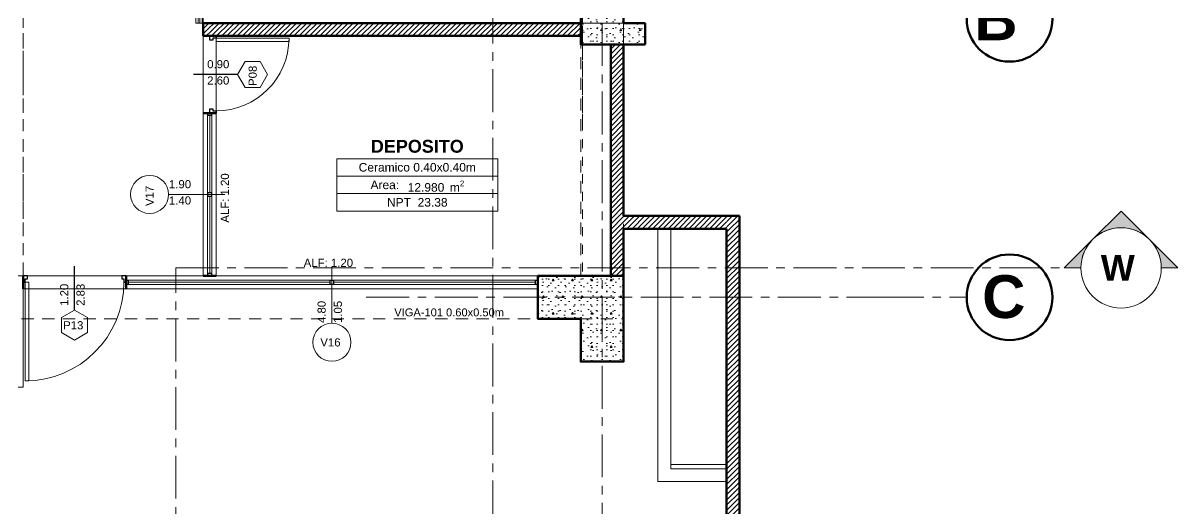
# Model space of a CAD drawing. Header units: inches. Extents: x -19 to 5698, y -728 to 92.
# Drawn here: x 507.07 to 520.53, y 14.68 to 20.35 of the extents above; entities that cross this region are included whole.
import ezdxf

# ---------------------------------------------------------------- set-up
doc = ezdxf.new("R2010")
doc.units = ezdxf.units.IN
doc.header["$MEASUREMENT"] = 0
doc.set_wipeout_variables(frame=1)
for name, pattern in [('Hidden Line', [0.195611, 0.141111, -0.0545]), ('Línea Oculta', [0.195611, 0.141111, -0.0545]), ('Oculto', [0.15875, 0.105833, -0.052917]), ('Punto & Raya', [0.65, 0.5, -0.075, 0, -0.075]), ('Wipeout_Contour', [1, 0, -1])]:
    doc.linetypes.add(name, pattern=pattern)
for name, color, linetype in [('02 _ ARQ _ ALB _ Ejes Generales', 251, 'Continuous'), ('02 _ ARQ _ ZON _ Espacio.3D', 7, 'Continuous'), ('08 _ STR _ EXT _ 06 Columnas', 7, 'Continuous'), ('08 _ STR _ EXT _ 06 Elementos de Fachada', 7, 'Continuous'), ('08 _ STR _ EXT _ 07 Losa Aligerada', 7, 'Continuous'), ('08 _ STR _ EXT _ 09 Vigas', 251, 'Continuous'), ('Dibujo 2D - General', 7, 'Continuous'), ('Estructura - 04 MURO', 7, 'Continuous'), ('Interior - Escaleras & Barandillas', 7, 'Continuous'), ('Marcador - Secciones', 7, 'Continuous'), ('Notas - Etiquetas', 7, 'Continuous')]:
    doc.layers.add(name, color=color, linetype=linetype)
doc.styles.add('Estilo_Generado_1', font='swisseb.ttf')
doc.styles.add('Estilo_Generado_4', font='swisse.ttf')
doc.styles.add('Estilo_Generado_7', font='swisse.ttf')
pattern_1 = [(0, (462.5001, 3e-08), (0, 0.3897114), [0.024375, -0.200625]), (0, (462.6126, 0.19486), (0, 0.3897114), [0.024375, -0.200625]), (60, (462.5001, 3e-08), (-0.3375, 0.1948557), [0.024375, -0.200625]), (60, (462.7251, 3e-08), (-0.3375, 0.1948557), [0.024375, -0.200625]), (120, (462.52447, 3e-08), (0.3375, 0.1948557), [0.024375, -0.200625]), (120, (462.74947, 3e-08), (0.3375, 0.1948557), [0.024375, -0.200625]), (0, (462.50009, 0.0375), (0, 0.075), [0, -0.075, 0, -0.1125]), (45, (462.53759, 0.0375), (-0.05303301, 0.05303301), [0, -0.05625, 0, -0.09375])]
pattern_2 = [(45, (462.50009, 3e-08), (-0.030052038, 0.030052038), [])]

msp = doc.modelspace()

# ---------------------------------------------------------------- hatches: boundary and pattern name
at = {"layer": '08 _ STR _ EXT _ 06 Elementos de Fachada', "linetype": 'Continuous', "lineweight": 9}
h = msp.add_hatch(dxfattribs=at)
h.set_pattern_fill('HORMIGÓN_EN_MASA_0002', color=250, style=0, pattern_type=2)
h.set_pattern_definition(pattern_1)
h.paths.add_polyline_path([(514.0701, 20.1), (514.3201, 20.1), (514.3201, 20.35), (514.0701, 20.35)])
at = {"layer": 'Estructura - 04 MURO', "linetype": 'Continuous', "lineweight": 5}
h = msp.add_hatch(dxfattribs=at)
h.set_pattern_fill('LADRILLO_COMÚN_0002', color=250, style=0, pattern_type=2)
h.set_pattern_definition(pattern_2)
h.paths.add_polyline_path([(509.1701, 17.4), (509.3201, 17.4), (509.3201, 17.4), (509.1701, 17.4)])
h = msp.add_hatch(dxfattribs=at)
h.set_pattern_fill('LADRILLO_COMÚN_0002', color=250, style=0, pattern_type=2)
h.set_pattern_definition(pattern_2)
h.paths.add_polyline_path([(513.0701, 17.25), (513.0701, 17.25), (513.0701, 17.4), (513.0701, 17.4)])
at = {"layer": 'Marcador - Secciones', "linetype": 'Continuous', "lineweight": 13}
for points in [[(520.201, 17.824), (519.8698, 18.1553), (519.5385, 17.824, -0.4142136)], [(519.2073, 17.4928), (519.4013, 17.4928, -0.1989124), (519.5385, 17.824)], [(520.5323, 17.4928), (520.201, 17.824, -0.1989124), (520.3382, 17.4928)]]:
    msp.add_hatch(color=7, dxfattribs=at).paths.add_polyline_path(points)

# ---------------------------------------------------------------- linework, layer by layer
at = {"layer": '02 _ ARQ _ ALB _ Ejes Generales', "color": 251, "linetype": 'Punto & Raya', "lineweight": 13, "true_color": 0x636466}
for p, q in [((513.8201, 3.05), (513.8201, 44.9)), ((517.0701, 17.15), (518.0701, 17.15))]:
    msp.add_line(p, q, dxfattribs=at)
at = {"layer": '02 _ ARQ _ ALB _ Ejes Generales', "color": 7, "linetype": 'Continuous', "lineweight": 60}
for centre in [(518.5701, 20.4), (518.5701, 17.15)]:
    msp.add_circle(centre, 0.5, dxfattribs=at)
at = {"layer": '02 _ ARQ _ ZON _ Espacio.3D', "color": 251, "linetype": 'Continuous', "lineweight": 13}
for p, q in [((512.6041, 18.7675), (510.7269, 18.7675)), ((510.7269, 18.7675), (510.7269, 18.1568)), ((510.7269, 18.7675), (512.6041, 18.7675)), ((510.7269, 18.5639), (510.7269, 18.7675)), ((512.6041, 18.1568), (512.6041, 18.7675)), ((512.6041, 18.7675), (512.6041, 18.5639)), ((512.6041, 18.5639), (510.7269, 18.5639)), ((510.7269, 18.5639), (512.6041, 18.5639)), ((510.7269, 18.3603), (510.7269, 18.5639)), ((512.6041, 18.5639), (512.6041, 18.3603)), ((512.6041, 18.3603), (510.7269, 18.3603)), ((510.7269, 18.3603), (512.6041, 18.3603)), ((510.7269, 18.1568), (510.7269, 18.3603)), ((512.6041, 18.3603), (512.6041, 18.1568)), ((510.7269, 18.1568), (512.6041, 18.1568)), ((512.6041, 18.1568), (510.7269, 18.1568))]:
    msp.add_line(p, q, dxfattribs=at)
at = {"layer": '02 _ ARQ _ ZON _ Espacio.3D', "color": 254, "linetype": 'Continuous', "lineweight": 0, "flags": 128}
for points in [[(506.7201, 29.7), (506.7201, 17.4), (509.1701, 17.4), (509.1701, 19.3), (509.3201, 19.3), (509.3201, 20.2), (509.1701, 20.2), (509.1701, 22.25), (508.6701, 22.25), (508.6701, 22.7), (509.1701, 22.7), (509.1701, 24.4), (508.6701, 24.4), (508.6701, 24.85), (509.1701, 24.85), (509.1701, 29.7)], [(513.9201, 17.4), (513.9201, 20.1), (513.5701, 20.1), (513.5701, 20.2), (509.1701, 20.2), (509.1701, 19.3), (509.3201, 19.3), (509.3201, 17.4)]]:
    msp.add_lwpolyline(points, close=True, dxfattribs=at)
msp.add_lwpolyline([(486.6987, 6.85), (515.2701, 6.85), (515.2701, 15.2), (514.4701, 15.2), (514.4701, 17.9501), (514.0701, 17.9501), (514.0701, 16.4), (513.5701, 16.4), (513.5701, 16.9), (513.0701, 16.9), (513.0701, 17.25), (507.0701, 17.25), (507.0701, 16.1), (506.5701, 16.1), (506.5701, 16.9), (505.9701, 16.9), (505.9701, 17.4), (506.5701, 17.4), (506.5701, 19.6), (483.3801, 19.6)], dxfattribs=at)
at = {"layer": '08 _ STR _ EXT _ 06 Elementos de Fachada', "color": 7, "linetype": 'Continuous', "lineweight": 80, "flags": 128}
for points in [[(514.3201, 20.35), (514.0701, 20.35)], [(514.3201, 20.1), (514.3201, 20.35)], [(514.0701, 20.1), (514.3201, 20.1)]]:
    msp.add_lwpolyline(points, dxfattribs=at)
at = {"layer": '08 _ STR _ EXT _ 07 Losa Aligerada', "color": 7, "linetype": 'Continuous', "lineweight": 18, "flags": 128}
msp.add_lwpolyline([(487.2752, 6.7), (515.4201, 6.7), (515.4201, 18.1001), (514.0701, 18.1001), (514.0701, 18.1001), (514.0701, 20.35), (511.5701, 20.35), (509.1701, 20.35), (509.1701, 22.35), (509.1701, 24.75), (509.1701, 24.75), (509.1701, 26.75), (514.0701, 26.75), (514.0701, 27), (514.0701, 29.7), (515.4201, 29.7), (515.4201, 40.4), (496.03, 40.4), (495.5498, 40.3109), (495.5498, 40.95), (495.2217, 40.95), (496.03, 41.1), (470.3701, 41.1)], dxfattribs=at)
msp.add_lwpolyline([(514.62, 17.9499), (515.2701, 17.9499), (515.2701, 15.1499), (514.62, 15.1499)], close=True, dxfattribs=at)
at = {"layer": '08 _ STR _ EXT _ 09 Vigas', "color": 251, "linetype": 'Hidden Line', "lineweight": 13, "true_color": 0x636466}
for p, q in [((507.0701, 17.4), (507.0701, 29.7)), ((507.0701, 17.4), (513.5701, 17.4)), ((506.5701, 16.9), (514.0701, 16.9))]:
    msp.add_line(p, q, dxfattribs=at)
at = {"layer": 'Dibujo 2D - General', "color": 7, "linetype": 'Oculto', "lineweight": 13}
msp.add_line((507.0701, 29.7), (507.0701, 17.4), dxfattribs=at)
at = {"layer": 'Estructura - 04 MURO', "color": 251, "linetype": 'Línea Oculta', "lineweight": 13}
msp.add_line((514.0201, 20.35), (513.8701, 20.35), dxfattribs=at)
msp.add_line((514.0201, 20.35), (513.8701, 20.35), dxfattribs=at)
at = {"layer": 'Estructura - 04 MURO', "color": 152, "linetype": 'Continuous', "lineweight": 25}
for p, q in [((509.5701, 19.75), (509.0576, 19.75)), ((507.6701, 17), (507.6701, 17.5125))]:
    msp.add_line(p, q, dxfattribs=at)
at = {"layer": 'Estructura - 04 MURO', "color": 165, "linetype": 'Continuous', "lineweight": 15}
for p, q in [((509.1701, 17.4), (509.1701, 19.3)), ((509.2201, 19.274), (509.2201, 18.37)), ((509.2451, 18.37), (509.2451, 19.274)), ((509.2701, 18.37), (509.2701, 19.274)), ((509.3201, 17.4), (509.3201, 19.3)), ((508.767, 18.35), (509.4201, 18.35)), ((509.2201, 18.33), (509.2201, 17.426)), ((509.2451, 17.426), (509.2451, 18.33)), ((509.2701, 17.426), (509.2701, 18.33)), ((508.2701, 17.4), (513.0701, 17.4)), ((510.6701, 16.8469), (510.6701, 17.5)), ((507.0951, 16.175), (507.0951, 17.325)), ((507.0951, 17.325), (507.1351, 17.325)), ((507.1351, 17.325), (507.1351, 16.175)), ((508.2701, 17.25), (513.0701, 17.25)), ((508.2961, 17.35), (510.6501, 17.35)), ((508.2961, 17.325), (510.6501, 17.325)), ((510.6501, 17.3), (508.2961, 17.3)), ((510.6901, 17.35), (513.0441, 17.35)), ((510.6901, 17.325), (513.0441, 17.325)), ((513.0441, 17.3), (510.6901, 17.3)), ((507.1351, 16.175), (507.0951, 16.175))]:
    msp.add_line(p, q, dxfattribs=at)
at = {"layer": 'Estructura - 04 MURO', "color": 7, "linetype": 'Continuous', "lineweight": 80}
for p, q in [((509.1701, 19.3), (509.2201, 19.3)), ((509.2451, 19.3), (509.1701, 19.3)), ((509.2201, 19.3), (509.2701, 19.3)), ((509.2201, 19.3), (509.2701, 19.3)), ((509.3201, 19.3), (509.2451, 19.3)), ((509.3201, 19.3), (509.2451, 19.3)), ((509.2701, 19.3), (509.3201, 19.3)), ((507.0701, 17.4), (507.0701, 17.325)), ((507.0701, 17.4), (507.0701, 17.325)), ((507.0701, 17.4), (507.0701, 17.325)), ((508.2701, 17.35), (508.2701, 17.4)), ((508.2701, 17.4), (508.2701, 17.325)), ((508.2701, 17.4), (508.2701, 17.325)), ((509.1701, 17.4), (509.2201, 17.4)), ((509.1701, 17.4), (509.2201, 17.4)), ((509.2201, 17.4), (509.2701, 17.4)), ((509.2201, 17.4), (509.2701, 17.4)), ((509.2201, 17.4), (509.2701, 17.4)), ((509.2701, 17.4), (509.3201, 17.4)), ((509.2701, 17.4), (509.3201, 17.4)), ((513.0701, 17.35), (513.0701, 17.4)), ((513.0701, 17.35), (513.0701, 17.4)), ((507.0701, 17.325), (507.0701, 17.25)), ((507.0701, 17.325), (507.0701, 17.25)), ((508.2701, 17.3), (508.2701, 17.35)), ((508.2701, 17.3), (508.2701, 17.35)), ((508.2701, 17.325), (508.2701, 17.25)), ((508.2701, 17.25), (508.2701, 17.3)), ((513.0701, 17.3), (513.0701, 17.35)), ((513.0701, 17.3), (513.0701, 17.35)), ((513.0701, 17.3), (513.0701, 17.35)), ((513.0701, 17.25), (513.0701, 17.3)), ((513.0701, 17.25), (513.0701, 17.3))]:
    msp.add_line(p, q, dxfattribs=at)
at = {"layer": 'Estructura - 04 MURO', "color": 165, "linetype": 'Continuous', "lineweight": 25}
for p, q in [((509.2201, 19.3), (509.2201, 19.274)), ((509.2201, 19.274), (509.2701, 19.274)), ((509.2451, 19.35), (509.2801, 19.35)), ((509.2451, 19.3), (509.2451, 19.35)), ((509.3201, 19.3), (509.2451, 19.3)), ((509.2701, 19.274), (509.2701, 19.3)), ((509.2801, 19.35), (509.2801, 19.325)), ((509.2801, 19.325), (509.3201, 19.325)), ((509.3201, 19.325), (509.3201, 19.3)), ((509.2701, 18.37), (509.2201, 18.37)), ((509.2201, 18.37), (509.2201, 18.35)), ((509.2201, 18.35), (509.2201, 18.33)), ((509.2201, 18.33), (509.2701, 18.33)), ((509.2701, 18.35), (509.2701, 18.37)), ((509.2701, 18.33), (509.2701, 18.35)), ((507.0701, 17.4), (507.0701, 17.325)), ((507.1201, 17.4), (507.0701, 17.4)), ((507.1201, 17.365), (507.1201, 17.4)), ((508.2201, 17.4), (508.2201, 17.365)), ((508.2701, 17.4), (508.2201, 17.4)), ((508.2701, 17.325), (508.2701, 17.4)), ((509.2701, 17.426), (509.2201, 17.426)), ((509.2201, 17.426), (509.2201, 17.4)), ((509.2701, 17.4), (509.2701, 17.426)), ((507.0701, 17.325), (507.0951, 17.325)), ((507.0951, 17.325), (507.0951, 17.365)), ((507.0951, 17.365), (507.1201, 17.365)), ((508.2201, 17.365), (508.2451, 17.365)), ((508.2451, 17.365), (508.2451, 17.325)), ((508.2451, 17.325), (508.2701, 17.325)), ((508.2701, 17.35), (508.2961, 17.35)), ((508.2961, 17.3), (508.2701, 17.3)), ((508.2961, 17.35), (508.2961, 17.3)), ((510.6501, 17.3), (510.6501, 17.35)), ((510.6501, 17.35), (510.6701, 17.35)), ((510.6701, 17.3), (510.6501, 17.3)), ((510.6701, 17.35), (510.6901, 17.35)), ((510.6901, 17.3), (510.6701, 17.3)), ((510.6901, 17.35), (510.6901, 17.3)), ((513.0441, 17.3), (513.0441, 17.35)), ((513.0441, 17.35), (513.0701, 17.35)), ((513.0701, 17.3), (513.0441, 17.3))]:
    msp.add_line(p, q, dxfattribs=at)
at = {"layer": 'Estructura - 04 MURO', "color": 251, "linetype": 'Continuous', "lineweight": 13, "flags": 128}
for points in [[(509.9201, 19.75), (509.8326, 19.9015), (509.6576, 19.9015), (509.5701, 19.75), (509.6576, 19.5984), (509.8326, 19.5984)], [(507.6701, 16.65), (507.8216, 16.7375), (507.8216, 16.9125), (507.6701, 17), (507.5185, 16.9125), (507.5185, 16.7375)]]:
    msp.add_lwpolyline(points, close=True, dxfattribs=at)
for points in [[(508.5451, 18.5719, 1), (508.5451, 18.1281, 1)], [(510.4481, 16.625, 1), (510.892, 16.625, 1)]]:
    msp.add_lwpolyline(points, format="xyb", close=True, dxfattribs=at)
at = {"layer": 'Estructura - 04 MURO', "color": 165, "linetype": 'Continuous', "lineweight": 15}
msp.add_arc((507.0951, 17.325), 1.15, 270, 0, dxfattribs=at)
at = {"layer": 'Marcador - Secciones', "color": 251, "linetype": 'Punto & Raya', "lineweight": 13, "true_color": 0x636466}
msp.add_line((508.8507, 10.0018), (508.8507, 17.4928), dxfattribs=at)
at = {"layer": 'Marcador - Secciones', "color": 7, "linetype": 'Continuous', "lineweight": 13, "flags": 128}
for points in [[(520.201, 17.824, 0.4142136), (519.5385, 17.824), (519.8698, 18.1553)], [(519.2073, 17.4928), (519.4013, 17.4928, -0.1989124), (519.5385, 17.824)], [(520.5323, 17.4928), (520.3382, 17.4928, 0.1989124), (520.201, 17.824)]]:
    msp.add_lwpolyline(points, format="xyb", close=True, dxfattribs=at)
at = {"layer": 'Marcador - Secciones', "color": 7, "linetype": 'Continuous', "lineweight": 13}
msp.add_circle((519.8698, 17.4928), 0.4685, dxfattribs=at)

# ---------------------------------------------------------------- texts
at = {"layer": '02 _ ARQ _ ALB _ Ejes Generales', "color": 7, "lineweight": 30, "char_height": 0.5, "attachment_point": 1, "style": 'Estilo_Generado_1'}
for s, insert in [("\\A1;{\\pql;\\pt0;\\fSwis721 Ex BT|b1|i0|c0|p34;B''}", (518.1586, 20.65)), ('\\A1;{\\pql;\\pt0;\\fSwis721 Ex BT|b1|i0|c0|p34;C}', (518.2501, 17.4081))]:
    msp.add_mtext(s, dxfattribs=dict(at, insert=insert))
at = {"layer": '02 _ ARQ _ ZON _ Espacio.3D', "color": 251, "lineweight": 25, "attachment_point": 2}
for s, insert, char_height, style in [('\\A1;{\\pqc;\\pt0;\\fSwis721 Ex BT|b1|i0|c0|p34;DEPOSITO}', (511.6655, 18.9874), 0.15, 'Estilo_Generado_1'), ('\\A1;{\\pqc;\\pt0;\\fSwis721 Ex BT|b0|i0|c238|p34;Ceramico 0.40x0.40m}', (511.6655, 18.7173), 0.1, 'Estilo_Generado_7'), ('\\A1;{\\pqc;\\pt0;\\fSwis721 Ex BT|b0|i0|c238|p34;Area: }', (511.287, 18.5121), 0.1, 'Estilo_Generado_7'), ('\\A1;{\\pqc;\\pt0,0.3;\\fSwis721 Ex BT|b0|i0|c238|p34;12.980\\fSwis721 Ex BT|b0|i0|c238|p34;\\A1{\\H.66x;\\S^  ;}\\fSwis721 Ex BT|b0|i0|c238|p34; m\\fSwis721 Ex BT|b0|i0|c238|p34;\\A1{\\H.66x;\\S2^  ;}}', (511.8831, 18.5121), 0.1, 'Estilo_Generado_7'), ('\\A1;{\\pqc;\\pt0;\\fSwis721 Ex BT|b0|i0|c238|p34;NPT  23.38}', (511.6655, 18.3085), 0.1, 'Estilo_Generado_7')]:
    msp.add_mtext(s, dxfattribs=dict(at, insert=insert, char_height=char_height, style=style))
at = {"layer": 'Estructura - 04 MURO', "color": 251, "lineweight": 25, "char_height": 0.095, "attachment_point": 7, "style": 'Estilo_Generado_4'}
for s, insert in [('\\A1;{\\pql;\\pt0;\\fSwis721 Ex BT|b0|i0|c0|p34;0.90\\fSwis721 Ex BT|b0|i0|c0|p34;\\A1{\\H.66x;\\S^  ;}\\fSwis721 Ex BT|b0|i0|c0|p34;\\fSwis721 Ex BT|b0|i0|c0|p34;}', (509.2161, 19.7949)), ('\\A1;{\\pql;\\pt0;\\fSwis721 Ex BT|b0|i0|c0|p34;2.60\\fSwis721 Ex BT|b0|i0|c0|p34;\\A1{\\H.66x;\\S^  ;}\\fSwis721 Ex BT|b0|i0|c0|p34;\\fSwis721 Ex BT|b0|i0|c0|p34;}', (509.2161, 19.605)), ('\\A1;{\\pql;\\pt0;\\fSwis721 Ex BT|b0|i0|c0|p34;1.90\\fSwis721 Ex BT|b0|i0|c0|p34;\\A1{\\H.66x;\\S^  ;}\\fSwis721 Ex BT|b0|i0|c0|p34;\\fSwis721 Ex BT|b0|i0|c0|p34;}', (508.7701, 18.3949)), ('\\A1;{\\pql;\\pt0;\\fSwis721 Ex BT|b0|i0|c0|p34;1.40\\fSwis721 Ex BT|b0|i0|c0|p34;\\A1{\\H.66x;\\S^  ;}\\fSwis721 Ex BT|b0|i0|c0|p34;\\fSwis721 Ex BT|b0|i0|c0|p34;}', (508.7701, 18.205)), ('\\A1;{\\pql;\\pt0;\\fSwis721 Ex BT|b0|i0|c0|p34;ALF: 1.20\\fSwis721 Ex BT|b0|i0|c0|p34;\\A1{\\H.66x;\\S^  ;}\\fSwis721 Ex BT|b0|i0|c0|p34;\\fSwis721 Ex BT|b0|i0|c0|p34;}', (510.3413, 17.4775)), ('\\A1;{\\pql;\\pt0;\\fSwis721 Ex BT|b0|i0|c0|p34;P13\\fSwis721 Ex BT|b0|i0|c0|p34;\\fSwis721 Ex BT|b0|i0|c0|p34;\\fSwis721 Ex BT|b0|i0|c0|p34;}', (507.5367, 16.775)), ('\\A1;{\\pql;\\pt0;\\fSwis721 Ex BT|b0|i0|c0|p34;V16\\fSwis721 Ex BT|b0|i0|c0|p34;\\fSwis721 Ex BT|b0|i0|c0|p34;\\fSwis721 Ex BT|b0|i0|c0|p34;}', (510.535, 16.575))]:
    msp.add_mtext(s, dxfattribs=dict(at, insert=insert))
at = {"layer": 'Estructura - 04 MURO', "color": 251, "lineweight": 25, "char_height": 0.095, "attachment_point": 7, "rotation": 90, "style": 'Estilo_Generado_4'}
for s, insert in [('\\A1;{\\pql;\\pt0;\\fSwis721 Ex BT|b0|i0|c0|p34;P08\\fSwis721 Ex BT|b0|i0|c0|p34;\\fSwis721 Ex BT|b0|i0|c0|p34;\\fSwis721 Ex BT|b0|i0|c0|p34;}', (509.7951, 19.6167)), ('\\A1;{\\pql;\\pt0;\\fSwis721 Ex BT|b0|i0|c0|p34;ALF: 1.20\\fSwis721 Ex BT|b0|i0|c0|p34;\\A1{\\H.66x;\\S^  ;}\\fSwis721 Ex BT|b0|i0|c0|p34;\\fSwis721 Ex BT|b0|i0|c0|p34;}', (509.4976, 18.0212)), ('\\A1;{\\pql;\\pt0;\\fSwis721 Ex BT|b0|i0|c0|p34;V17\\fSwis721 Ex BT|b0|i0|c0|p34;\\fSwis721 Ex BT|b0|i0|c0|p34;\\fSwis721 Ex BT|b0|i0|c0|p34;}', (508.5926, 18.2149)), ('\\A1;{\\pql;\\pt0;\\fSwis721 Ex BT|b0|i0|c0|p34;1.20\\fSwis721 Ex BT|b0|i0|c0|p34;\\A1{\\H.66x;\\S^  ;}\\fSwis721 Ex BT|b0|i0|c0|p34;\\fSwis721 Ex BT|b0|i0|c0|p34;}', (507.625, 17.05)), ('\\A1;{\\pql;\\pt0;\\fSwis721 Ex BT|b0|i0|c0|p34;2.83\\fSwis721 Ex BT|b0|i0|c0|p34;\\A1{\\H.66x;\\S^  ;}\\fSwis721 Ex BT|b0|i0|c0|p34;\\fSwis721 Ex BT|b0|i0|c0|p34;}', (507.815, 17.05)), ('\\A1;{\\pql;\\pt0;\\fSwis721 Ex BT|b0|i0|c0|p34;4.80\\fSwis721 Ex BT|b0|i0|c0|p34;\\A1{\\H.66x;\\S^  ;}\\fSwis721 Ex BT|b0|i0|c0|p34;\\fSwis721 Ex BT|b0|i0|c0|p34;}', (510.625, 16.85)), ('\\A1;{\\pql;\\pt0;\\fSwis721 Ex BT|b0|i0|c0|p34;1.05\\fSwis721 Ex BT|b0|i0|c0|p34;\\A1{\\H.66x;\\S^  ;}\\fSwis721 Ex BT|b0|i0|c0|p34;\\fSwis721 Ex BT|b0|i0|c0|p34;}', (510.815, 16.85))]:
    msp.add_mtext(s, dxfattribs=dict(at, insert=insert))
at = {"layer": 'Marcador - Secciones', "color": 5, "lineweight": 25, "insert": (519.6339, 17.3428), "char_height": 0.3, "attachment_point": 7, "style": 'Estilo_Generado_1'}
msp.add_mtext('\\A1;{\\pql;\\pt0;\\fSwis721 Ex BT|b1|i0|c0|p34;W}', dxfattribs=at)
at = {"layer": 'Notas - Etiquetas', "color": 171, "linetype": 'Continuous', "lineweight": 13, "insert": (511.3974, 16.9267), "char_height": 0.0925, "attachment_point": 7, "style": 'Estilo_Generado_4'}
msp.add_mtext('\\A1;{\\pql;\\fSwis721 Ex BT|b0|i0|c0|p34;VIGA-101\\fSwis721 Ex BT|b0|i0|c0|p34; \\fSwis721 Ex BT|b0|i0|c0|p34;0.60\\fSwis721 Ex BT|b0|i0|c0|p34;x\\fSwis721 Ex BT|b0|i0|c0|p34;0.50\\fSwis721 Ex BT|b0|i0|c0|p34;m}', dxfattribs=at)

# ---------------------------------------------------------------- next in the draw order: wipeouts: each hides what was drawn before it
at = {"color": 254, "linetype": 'Wipeout_Contour', "lineweight": 0, "ltscale": 12201.69419}
msp.add_wipeout([(509.3201, 20.2), (509.1701, 20.35), (509.1701, 20.2)], dxfattribs=at).dxf.layer = 'Estructura - 04 MURO'
at = {"color": 254, "linetype": 'Wipeout_Contour', "lineweight": 0, "ltscale": 16287.334095}
msp.add_wipeout([(513.9201, 20.1), (513.9201, 17.4), (514.0701, 17.4), (514.0701, 20.1)], dxfattribs=at).dxf.layer = 'Estructura - 04 MURO'
at = {"color": 254, "linetype": 'Wipeout_Contour', "lineweight": 0, "ltscale": 12219.96762}
msp.add_wipeout([(515.2701, 17.9501), (515.4201, 18.1001), (515.2701, 18.1001)], dxfattribs=at).dxf.layer = 'Estructura - 04 MURO'
at = {"color": 254, "linetype": 'Wipeout_Contour', "lineweight": 0, "ltscale": 12217.531105}
msp.add_wipeout([(514.62, 15.1499), (514.47, 15.1499), (514.47, 14.9999)], dxfattribs=at).dxf.layer = 'Estructura - 04 MURO'

# ---------------------------------------------------------------- next in the draw order: hatches: boundary and pattern name
at = {"layer": '08 _ STR _ EXT _ 06 Columnas', "linetype": 'Continuous', "lineweight": 9}
h = msp.add_hatch(dxfattribs=at)
h.set_pattern_fill('HORMIGÓN_EN_MASA_0002', style=0, pattern_type=2)
h.set_pattern_definition(pattern_1)
h.paths.add_polyline_path([(513.9201, 20.1), (514.0701, 20.1), (513.9201, 20.35)])
h = msp.add_hatch(dxfattribs=at)
h.set_pattern_fill('HORMIGÓN_EN_MASA_0002', style=0, pattern_type=2)
h.set_pattern_definition(pattern_1)
h.paths.add_polyline_path([(513.9201, 20.35), (514.0701, 20.1), (514.0701, 20.1), (514.0701, 20.35)])
h = msp.add_hatch(dxfattribs=at)
h.set_pattern_fill('HORMIGÓN_EN_MASA_0002', style=0, pattern_type=2)
h.set_pattern_definition(pattern_1)
h.paths.add_polyline_path([(513.0701, 17.4), (513.0701, 16.9), (513.5701, 16.9), (513.5701, 16.4), (514.0701, 16.4), (514.0701, 17.4)])
at = {"layer": 'Estructura - 04 MURO', "linetype": 'Continuous', "lineweight": 5}
h = msp.add_hatch(dxfattribs=at)
h.set_pattern_fill('LADRILLO_COMÚN_0002', color=250, style=0, pattern_type=2)
h.set_pattern_definition(pattern_2)
h.paths.add_polyline_path([(509.3201, 20.2), (509.1701, 20.35), (509.1701, 20.2)])
h = msp.add_hatch(dxfattribs=at)
h.set_pattern_fill('LADRILLO_COMÚN_0002', color=250, style=0, pattern_type=2)
h.set_pattern_definition(pattern_2)
h.paths.add_polyline_path([(513.9201, 20.1), (513.9201, 17.4), (514.0701, 17.4), (514.0701, 20.1)])
h = msp.add_hatch(dxfattribs=at)
h.set_pattern_fill('LADRILLO_COMÚN_0002', color=250, style=0, pattern_type=2)
h.set_pattern_definition(pattern_2)
h.paths.add_polyline_path([(515.2701, 17.9501), (515.4201, 18.1001), (515.2701, 18.1001)])

# ---------------------------------------------------------------- next in the draw order: linework, layer by layer
at = {"layer": '08 _ STR _ EXT _ 06 Columnas', "color": 7, "linetype": 'Continuous', "lineweight": 80, "flags": 128}
for points in [[(513.9201, 20.1), (514.0701, 20.1)], [(514.0701, 20.1), (514.0701, 20.1)]]:
    msp.add_lwpolyline(points, dxfattribs=at)
msp.add_lwpolyline([(513.0701, 17.4), (514.0701, 17.4), (514.0701, 16.4), (513.5701, 16.4), (513.5701, 16.9), (513.0701, 16.9)], close=True, dxfattribs=at)
at = {"layer": 'Estructura - 04 MURO', "color": 7, "linetype": 'Continuous', "lineweight": 80, "flags": 128}
for points in [[(513.9201, 20.1), (513.9201, 17.4)], [(514.0701, 18.1001), (514.0701, 20.1)], [(514.0701, 17.4), (514.0701, 17.9501)]]:
    msp.add_lwpolyline(points, dxfattribs=at)

# ---------------------------------------------------------------- next in the draw order: wipeouts: each hides what was drawn before it
at = {"color": 254, "linetype": 'Wipeout_Contour', "lineweight": 0, "ltscale": 16291.072083}
msp.add_wipeout([(514.62, 14.9999), (515.2701, 14.9999), (515.2701, 15.1499), (514.62, 15.1499)], dxfattribs=at).dxf.layer = 'Estructura - 04 MURO'

# ---------------------------------------------------------------- next in the draw order: linework, layer by layer
at = {"layer": 'Estructura - 04 MURO', "color": 7, "linetype": 'Continuous', "lineweight": 13, "flags": 128}
msp.add_lwpolyline([(515.2701, 15.1499), (515.2701, 14.9999)], dxfattribs=at)

# ---------------------------------------------------------------- next in the draw order: wipeouts: each hides what was drawn before it
at = {"color": 254, "linetype": 'Wipeout_Contour', "lineweight": 0, "ltscale": 16277.162633}
msp.add_wipeout([(509.3201, 20.2), (513.5701, 20.2), (513.5701, 20.35), (509.3201, 20.35)], dxfattribs=at).dxf.layer = 'Estructura - 04 MURO'
at = {"color": 254, "linetype": 'Wipeout_Contour', "lineweight": 0, "ltscale": 12216.676881}
msp.add_wipeout([(514.62, 15.1499), (514.47, 14.9999), (514.62, 14.9999)], dxfattribs=at).dxf.layer = 'Estructura - 04 MURO'

# ---------------------------------------------------------------- next in the draw order: hatches: boundary and pattern name
at = {"layer": '08 _ STR _ EXT _ 06 Columnas', "linetype": 'Continuous', "lineweight": 9}
h = msp.add_hatch(dxfattribs=at)
h.set_pattern_fill('HORMIGÓN_EN_MASA_0002', style=0, pattern_type=2)
h.set_pattern_definition(pattern_1)
h.paths.add_polyline_path([(513.5701, 20.7), (513.5701, 20.1), (513.9201, 20.1), (513.9201, 20.35), (514.0701, 20.35), (514.0701, 20.7)])
at = {"layer": 'Estructura - 04 MURO', "linetype": 'Continuous', "lineweight": 5}
h = msp.add_hatch(dxfattribs=at)
h.set_pattern_fill('LADRILLO_COMÚN_0002', color=250, style=0, pattern_type=2)
h.set_pattern_definition(pattern_2)
h.paths.add_polyline_path([(509.3201, 20.2), (513.5701, 20.2), (513.5701, 20.35), (509.3201, 20.35)])

# ---------------------------------------------------------------- next in the draw order: linework, layer by layer
at = {"layer": '08 _ STR _ EXT _ 06 Columnas', "color": 7, "linetype": 'Continuous', "lineweight": 80, "flags": 128}
msp.add_lwpolyline([(514.0701, 20.35), (514.0701, 20.7), (513.5701, 20.7), (513.5701, 20.1), (513.9201, 20.1)], dxfattribs=at)
at = {"layer": '08 _ STR _ EXT _ 09 Vigas', "color": 251, "linetype": 'Hidden Line', "lineweight": 13, "true_color": 0x636466}
msp.add_line((513.5701, 17.4), (513.5701, 29.7), dxfattribs=at)
at = {"layer": 'Dibujo 2D - General', "color": 7, "linetype": 'Oculto', "lineweight": 13}
for p, q in [((513.5928, 31.4364), (513.5928, 19.1364)), ((513.5928, 29.7), (513.5928, 17.4))]:
    msp.add_line(p, q, dxfattribs=at)
at = {"layer": 'Estructura - 04 MURO', "color": 165, "linetype": 'Continuous', "lineweight": 15}
msp.add_line((510.1701, 20.135), (510.1701, 20.175), dxfattribs=at)
at = {"layer": 'Estructura - 04 MURO', "color": 7, "linetype": 'Continuous', "lineweight": 80, "flags": 128}
msp.add_lwpolyline([(513.5701, 20.35), (513.5701, 20.2)], dxfattribs=at)
at = {"layer": 'Estructura - 04 MURO', "color": 7, "linetype": 'Continuous', "lineweight": 13, "flags": 128}
for points in [[(514.47, 14.9999), (514.47, 15.1499)], [(515.2701, 15.1499), (514.62, 15.1499)], [(514.47, 14.9999), (515.2701, 14.9999)]]:
    msp.add_lwpolyline(points, dxfattribs=at)
at = {"layer": 'Marcador - Secciones', "color": 251, "linetype": 'Punto & Raya', "lineweight": 13, "true_color": 0x636466}
msp.add_line((512.5455, 46.2111), (512.5455, 0.9472), dxfattribs=at)

# ---------------------------------------------------------------- next in the draw order: wipeouts: each hides what was drawn before it
at = {"color": 254, "linetype": 'Wipeout_Contour', "lineweight": 0, "ltscale": 12200.849933}
msp.add_wipeout([(509.3201, 20.35), (509.1701, 20.35), (509.3201, 20.2)], dxfattribs=at).dxf.layer = 'Estructura - 04 MURO'
at = {"color": 254, "linetype": 'Wipeout_Contour', "lineweight": 0, "ltscale": 16289.495792}
msp.add_wipeout([(514.62, 15.1499), (514.62, 17.9499), (514.47, 17.9499), (514.47, 15.1499)], dxfattribs=at).dxf.layer = 'Estructura - 04 MURO'
at = {"color": 254, "linetype": 'Wipeout_Contour', "lineweight": 0, "ltscale": 16292.651198}
msp.add_wipeout([(515.2701, 17.9501), (515.2701, 6.85), (515.4201, 6.85), (515.4201, 17.9501)], dxfattribs=at).dxf.layer = 'Estructura - 04 MURO'

# ---------------------------------------------------------------- next in the draw order: hatches: boundary and pattern name
at = {"layer": 'Estructura - 04 MURO', "linetype": 'Continuous', "lineweight": 5}
h = msp.add_hatch(dxfattribs=at)
h.set_pattern_fill('LADRILLO_COMÚN_0002', color=250, style=0, pattern_type=2)
h.set_pattern_definition(pattern_2)
h.paths.add_polyline_path([(509.3201, 20.35), (509.1701, 20.35), (509.3201, 20.2)])
h = msp.add_hatch(dxfattribs=at)
h.set_pattern_fill('LADRILLO_COMÚN_0002', color=250, style=0, pattern_type=2)
h.set_pattern_definition(pattern_2)
h.paths.add_polyline_path([(515.2701, 17.9501), (515.2701, 6.85), (515.4201, 6.85), (515.4201, 17.9501)])

# ---------------------------------------------------------------- next in the draw order: linework, layer by layer
at = {"layer": '02 _ ARQ _ ALB _ Ejes Generales', "color": 251, "linetype": 'Punto & Raya', "lineweight": 13, "true_color": 0x636466}
msp.add_line((511.0701, 17.15), (517.0701, 17.15), dxfattribs=at)
at = {"layer": 'Estructura - 04 MURO', "color": 7, "linetype": 'Continuous', "lineweight": 80}
for p, q in [((509.2451, 20.2), (509.1701, 20.2)), ((509.2451, 20.2), (509.1701, 20.2)), ((509.3201, 20.2), (509.2451, 20.2)), ((509.3201, 20.2), (509.2451, 20.2)), ((509.3201, 20.2), (509.2451, 20.2))]:
    msp.add_line(p, q, dxfattribs=at)
at = {"layer": 'Estructura - 04 MURO', "color": 165, "linetype": 'Continuous', "lineweight": 25}
for p, q in [((509.2451, 20.2), (509.3201, 20.2)), ((509.2451, 20.15), (509.2451, 20.2)), ((509.3201, 20.2), (509.3201, 20.175)), ((509.2801, 20.15), (509.2451, 20.15)), ((509.3201, 20.175), (509.2801, 20.175)), ((509.2801, 20.175), (509.2801, 20.15))]:
    msp.add_line(p, q, dxfattribs=at)
at = {"layer": 'Estructura - 04 MURO', "color": 165, "linetype": 'Continuous', "lineweight": 15}
for p, q in [((510.1701, 20.175), (509.3201, 20.175)), ((509.3201, 20.175), (509.3201, 20.135)), ((509.3201, 20.135), (510.1701, 20.135))]:
    msp.add_line(p, q, dxfattribs=at)
at = {"layer": 'Estructura - 04 MURO', "color": 7, "linetype": 'Continuous', "lineweight": 80, "flags": 128}
for points in [[(509.1701, 20.35), (509.1701, 20.2)], [(513.5701, 20.35), (509.1701, 20.35)], [(509.3201, 20.2), (513.5701, 20.2)]]:
    msp.add_lwpolyline(points, dxfattribs=at)
at = {"layer": 'Estructura - 04 MURO', "color": 7, "linetype": 'Continuous', "lineweight": 13, "flags": 128}
for points in [[(514.62, 17.9499), (514.47, 17.9499)], [(514.47, 17.9499), (514.47, 15.1499)], [(514.62, 15.1499), (514.62, 17.9499)]]:
    msp.add_lwpolyline(points, dxfattribs=at)
at = {"layer": 'Estructura - 04 MURO', "color": 165, "linetype": 'Continuous', "lineweight": 15}
msp.add_arc((509.3201, 20.175), 0.85, 270, 0, dxfattribs=at)
at = {"layer": 'Interior - Escaleras & Barandillas', "color": 161, "linetype": 'Continuous', "lineweight": 13, "flags": 128}
for points in [[(509.0826, 20.35), (509.1576, 20.35), (509.1576, 22.25), (509.0826, 22.25)], [(509.1103, 20.35), (509.1298, 20.35), (509.1298, 22.25), (509.1103, 22.25)], [(509.1103, 20.35), (509.1298, 20.35), (509.1298, 22.25), (509.1103, 22.25)], [(509.1103, 20.35), (509.1298, 20.35), (509.1298, 22.25), (509.1103, 22.25)], [(509.1103, 20.35), (509.1298, 20.35), (509.1298, 22.25), (509.1103, 22.25)], [(509.1103, 20.35), (509.1298, 20.35), (509.1298, 22.25), (509.1103, 22.25)], [(509.1103, 20.35), (509.1298, 20.35), (509.1298, 22.25), (509.1103, 22.25)]]:
    msp.add_lwpolyline(points, close=True, dxfattribs=at)
at = {"layer": 'Marcador - Secciones', "color": 251, "linetype": 'Punto & Raya', "lineweight": 13, "true_color": 0x636466}
msp.add_line((508.8507, 17.4928), (519.2073, 17.4928), dxfattribs=at)

# ---------------------------------------------------------------- next in the draw order: wipeouts: each hides what was drawn before it
at = {"color": 254, "linetype": 'Wipeout_Contour', "lineweight": 0, "ltscale": 12219.11254}
msp.add_wipeout([(515.2701, 17.9501), (515.4201, 17.9501), (515.4201, 18.1001)], dxfattribs=at).dxf.layer = 'Estructura - 04 MURO'

# ---------------------------------------------------------------- next in the draw order: hatches: boundary and pattern name
at = {"layer": 'Estructura - 04 MURO', "linetype": 'Continuous', "lineweight": 5}
h = msp.add_hatch(dxfattribs=at)
h.set_pattern_fill('LADRILLO_COMÚN_0002', color=250, style=0, pattern_type=2)
h.set_pattern_definition(pattern_2)
h.paths.add_polyline_path([(515.2701, 17.9501), (515.4201, 17.9501), (515.4201, 18.1001)])

# ---------------------------------------------------------------- next in the draw order: linework, layer by layer
at = {"layer": 'Estructura - 04 MURO', "color": 7, "linetype": 'Continuous', "lineweight": 80, "flags": 128}
for points in [[(515.4201, 18.1001), (515.2701, 18.1001)], [(515.4201, 6.85), (515.4201, 18.1001)], [(515.2701, 17.9501), (515.2701, 6.85)]]:
    msp.add_lwpolyline(points, dxfattribs=at)

# ---------------------------------------------------------------- next in the draw order: wipeouts: each hides what was drawn before it
at = {"color": 254, "linetype": 'Wipeout_Contour', "lineweight": 0, "ltscale": 16290.020114}
msp.add_wipeout([(515.2701, 18.1001), (514.0701, 18.1001), (514.0701, 17.9501), (515.2701, 17.9501)], dxfattribs=at).dxf.layer = 'Estructura - 04 MURO'

# ---------------------------------------------------------------- next in the draw order: hatches: boundary and pattern name
at = {"layer": 'Estructura - 04 MURO', "linetype": 'Continuous', "lineweight": 5}
h = msp.add_hatch(dxfattribs=at)
h.set_pattern_fill('LADRILLO_COMÚN_0002', color=250, style=0, pattern_type=2)
h.set_pattern_definition(pattern_2)
h.paths.add_polyline_path([(515.2701, 18.1001), (514.0701, 18.1001), (514.0701, 17.9501), (515.2701, 17.9501)])

# ---------------------------------------------------------------- next in the draw order: linework, layer by layer
at = {"layer": '08 _ STR _ EXT _ 09 Vigas', "color": 251, "linetype": 'Hidden Line', "lineweight": 13, "true_color": 0x636466}
msp.add_line((514.0701, 16.9), (514.0701, 30.2), dxfattribs=at)
at = {"layer": 'Estructura - 04 MURO', "color": 7, "linetype": 'Continuous', "lineweight": 80, "flags": 128}
for points in [[(515.2701, 18.1001), (514.0701, 18.1001)], [(514.0701, 17.9501), (515.2701, 17.9501)]]:
    msp.add_lwpolyline(points, dxfattribs=at)

doc.saveas('drawing.dxf')
